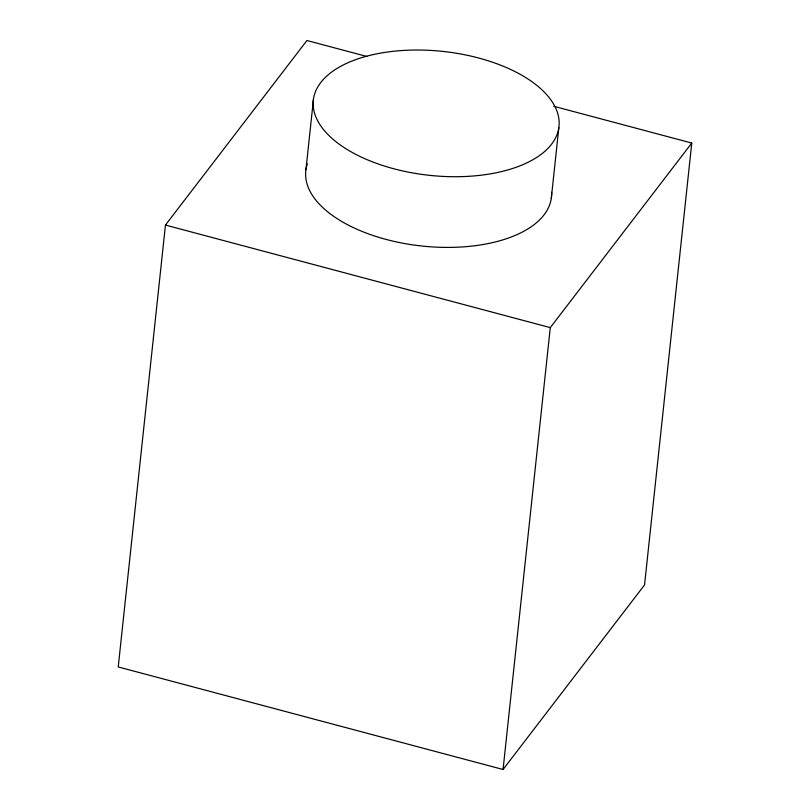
<?xml version="1.0" encoding="UTF-8"?>
<svg xmlns="http://www.w3.org/2000/svg" width="810" height="810" viewBox="0 0 810 810"><rect width="100%" height="100%" fill="white"/><g stroke="black" fill="none" stroke-linecap="round" stroke-linejoin="round"><path stroke-width="1.21" d="M366.798 56.457L306.939 40.5L165.453 225.069L118.23 666.944L503.061 769.5L644.547 584.931L691.77 143.056L553.716 106.272M305.937 169.715L313.49 99.022M551.286 198.41L558.839 127.707A123.525 62.319 6.1 0 0 382.664 52.761A123.525 62.319 6.1 0 0 367.001 159.631A123.525 62.319 6.1 0 0 558.839 127.707M503.061 769.5L550.284 327.625L691.77 143.056M165.453 225.069L550.284 327.625M551.58 192.294A123.525 62.319 6.1 0 1 419.722 245.784A123.525 62.319 6.1 0 1 307.365 163.883"/></g></svg>
